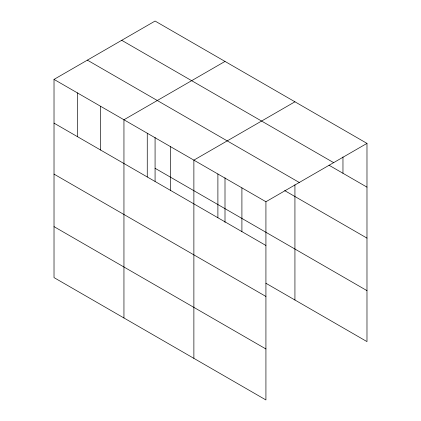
<?xml version="1.0" encoding="UTF-8"?>
<svg xmlns="http://www.w3.org/2000/svg" width="421" height="421" viewBox="0 0 421 421"><rect width="100%" height="100%" fill="white"/><g stroke="black" fill="none" stroke-linecap="round" stroke-linejoin="round"><path stroke-width="0.63" d="M54.02 79.395L265.925 201.738L265.925 399.95L54.02 277.607L54.02 79.395L155.075 21.05L366.98 143.393L366.98 341.605L265.935 283.27M225.003 61.424L123.948 119.764L123.948 317.981M294.932 101.798L193.876 160.138L193.876 358.355M265.925 201.738L366.98 143.393M121.727 40.305L333.632 162.643M329.001 165.211L366.98 187.14M87.368 60.14L299.273 182.482M284.701 190.608L366.98 238.112M155.075 168.289L366.98 290.632M54.02 123.137L265.925 245.48M54.02 174.115L265.925 296.458M54.02 226.635L265.925 348.977M342.962 156.949L342.962 173.273M294.932 184.751L294.932 300.01M241.907 187.871L241.907 231.613M225.003 177.809L225.003 222.388M217.894 174.005L217.894 217.752M170.568 146.682L170.568 190.429M155.075 137.435L155.075 181.362M147.261 133.225L147.261 176.967M100.64 106.308L100.64 150.055M77.327 92.852L77.327 136.599"/></g></svg>
